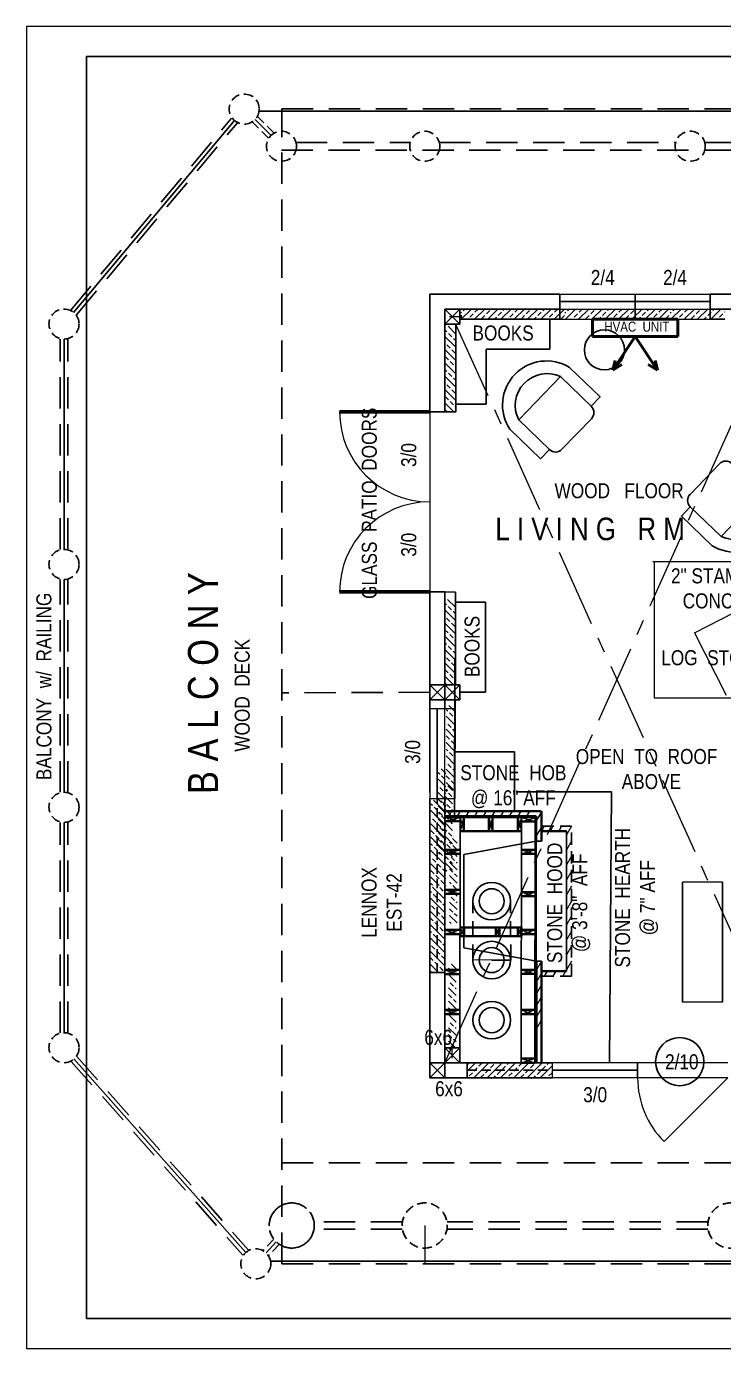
# Model space of a CAD drawing. Header units: inches. Extents: x 3832 to 7939, y 959 to 2015.
# Drawn here: x 7123 to 7401, y 1246 to 1774 of the extents above; entities that cross this region are included whole.
import ezdxf

# ---------------------------------------------------------------- set-up
doc = ezdxf.new("R2010")
doc.units = ezdxf.units.IN
doc.header["$MEASUREMENT"] = 0
doc.linetypes.add('CENTER', pattern=[2, 1.25, -0.25, 0.25, -0.25])
doc.linetypes.add('HIDDEN', pattern=[0.375, 0.25, -0.125])
for name, color, linetype, lineweight in [('APPLIANCES', 7, 'Continuous', 20), ('BUILT-INS', 36, 'Continuous', 25), ('DOORS', 7, 'Continuous', 60), ('FURNITURE', 36, 'Continuous', 25), ('HVAC', 1, 'Continuous', 20), ('MASONRY', 14, 'Continuous', 30), ('NEW FRAMING', 6, 'Continuous', 30), ('NEW FRAMMING', 6, 'Continuous', 30), ('ROOF', 7, 'HIDDEN', 30), ('STAIRS', 7, 'Continuous', 20), ('STAMPED  CONC  FL', 1, 'Continuous', 20), ('STOVE HEATING', 1, 'Continuous', 40), ('WALL FRAMING', 9, 'CENTER', 30), ('WALLS', 7, 'Continuous', 30), ('WINDOWS', 5, 'Continuous', 30)]:
    doc.layers.add(name, color=color, linetype=linetype, lineweight=lineweight)
for name, color, linetype in [('TEXT', 7, 'Continuous'), ('TEXT80', 9, 'Continuous'), ('TITLE BLOCK', 7, 'Continuous')]:
    doc.layers.add(name, color=color, linetype=linetype)
doc.styles.add('ARCHENT', font='technical.ttf', dxfattribs={"height": 6})

msp = doc.modelspace()

# ---------------------------------------------------------------- hatches: boundary and pattern name
at = {"layer": 'DOORS', "linetype": 'Continuous', "lineweight": 9, "ltscale": 25}
h = msp.add_hatch(dxfattribs=at)
h.set_pattern_fill('ANSI33', color=6, scale=15, style=0)
h.set_pattern_definition([(45, (2360.915, 396.7866), (-2.6516504, 2.6516504), []), (45, (2363.5667, 396.7866), (-2.6516504, 2.6516504), [1.875, -0.9375])])
h.paths.add_polyline_path([(7337.93, 1659.94), (7295.93, 1659.94), (7295.93, 1656.94), (7337.93, 1656.94)])
h.paths.add_polyline_path([(7337.93, 1660.91), (7295.93, 1660.91), (7295.93, 1659.94), (7337.93, 1659.94)])
h = msp.add_hatch(dxfattribs=at)
h.set_pattern_fill('ANSI33', color=6, scale=15, style=0)
h.set_pattern_definition([(45, (2402.5394, 396.7866), (-2.6516504, 2.6516504), []), (45, (2405.191, 396.7866), (-2.6516504, 2.6516504), [1.875, -0.9375])])
h.paths.add_polyline_path([(7379.56, 1659.94), (7337.56, 1659.94), (7337.56, 1656.94), (7379.56, 1656.94)])
h.paths.add_polyline_path([(7379.56, 1660.91), (7337.56, 1660.91), (7337.56, 1659.94), (7379.56, 1659.94)])
h = msp.add_hatch(dxfattribs=at)
h.set_pattern_fill('ANSI33', color=6, scale=15, style=0)
h.set_pattern_definition([(45, (2444.6346, 396.7866), (-2.6516504, 2.6516504), []), (45, (2447.2863, 396.7866), (-2.6516504, 2.6516504), [1.875, -0.9375])])
h.paths.add_polyline_path([(7401.34, 1656.94), (7401.34, 1659.94), (7379.65, 1659.94), (7379.65, 1656.94)])
h.paths.add_polyline_path([(7401.34, 1659.94), (7401.34, 1660.91), (7379.65, 1660.91), (7379.65, 1659.94)])
h = msp.add_hatch(dxfattribs=at)
h.set_pattern_fill('ANSI33', color=6, scale=15, angle=90, style=0)
h.set_pattern_definition([(135, (8555.955, -3318.0037), (-2.6516504, -2.6516504), []), (135, (8555.955, -3315.352), (-2.6516504, -2.6516504), [1.875, -0.9375])])
h.paths.add_polyline_path([(7289.8, 1620.01), (7292.8, 1620.01), (7292.8, 1654.01), (7289.8, 1654.01)])
h.paths.add_polyline_path([(7294, 1620.01), (7294.06, 1654.01), (7292.8, 1654.01), (7292.8, 1620.01)])
h = msp.add_hatch(dxfattribs=at)
h.set_pattern_fill('ANSI33', color=6, scale=15, angle=90, style=0)
h.set_pattern_definition([(135, (8555.7513, -3427.0567), (-2.6516504, -2.6516504), []), (135, (8555.7513, -3424.405), (-2.6516504, -2.6516504), [1.875, -0.9375])])
h.paths.add_polyline_path([(7289.59, 1510.96), (7292.59, 1510.96), (7292.59, 1544.96), (7289.59, 1544.96)])
h.paths.add_polyline_path([(7293.82, 1510.96), (7293.88, 1544.96), (7292.59, 1544.96), (7292.59, 1510.96)])
h = msp.add_hatch(dxfattribs=at)
h.set_pattern_fill('ANSI33', color=6, scale=15, angle=90, style=0)
h.set_pattern_definition([(135, (8556.264, -3469.4886), (-2.6516504, -2.6516504), []), (135, (8556.264, -3466.837), (-2.6516504, -2.6516504), [1.875, -0.9375])])
h.paths.add_polyline_path([(7290.11, 1468.53), (7293.11, 1468.53), (7293.11, 1502.53), (7290.11, 1502.53)])
h.paths.add_polyline_path([(7293.75, 1468.53), (7293.81, 1502.53), (7293.11, 1502.53), (7293.11, 1468.53)])
h = msp.add_hatch(dxfattribs=at)
h.set_pattern_fill('ANSI33', color=6, scale=15, angle=90, style=0)
h.set_pattern_definition([(135, (8550.1603, -3507.2784), (-2.6516504, -2.6516504), []), (135, (8550.1603, -3504.6267), (-2.6516504, -2.6516504), [1.875, -0.9375])])
h.paths.add_polyline_path([(7287, 1430.74), (7290, 1430.74), (7290, 1464.74), (7287, 1464.74)])
h.paths.add_polyline_path([(7284, 1430.74), (7287, 1430.74), (7287, 1464.74), (7284, 1464.74)])
h = msp.add_hatch(dxfattribs=at)
h.set_pattern_fill('ANSI33', color=6, scale=15, angle=90, style=0)
h.set_pattern_definition([(135, (8549.7513, -3541.9985), (-2.6516504, -2.6516504), []), (135, (8549.7513, -3539.347), (-2.6516504, -2.6516504), [1.875, -0.9375])])
h.paths.add_polyline_path([(7286.59, 1396.02), (7289.59, 1396.02), (7289.59, 1430.02), (7286.59, 1430.02)])
h.paths.add_polyline_path([(7283.59, 1396.02), (7286.59, 1396.02), (7286.59, 1430.02), (7283.59, 1430.02)])
h = msp.add_hatch(dxfattribs=at)
h.set_pattern_fill('ANSI33', color=6, scale=15, style=0)
h.set_pattern_definition([(45, (2360.5756, 93.7525), (-2.6516504, 2.6516504), []), (45, (2363.2272, 93.7525), (-2.6516504, 2.6516504), [1.875, -0.9375])])
h.paths.add_polyline_path([(7298.59, 1356.91), (7298.59, 1353.91), (7332.59, 1353.91), (7332.59, 1356.91)])
h.paths.add_polyline_path([(7298.59, 1359.91), (7298.59, 1356.91), (7332.59, 1356.91), (7332.59, 1359.91)])
at = {"layer": 'NEW FRAMING', "linetype": 'Continuous', "lineweight": 9, "ltscale": 25}
h = msp.add_hatch(dxfattribs=at)
h.set_pattern_fill('ANSI33', color=256, scale=15, angle=90, style=0)
h.set_pattern_definition([(135, (8553.1547, -3494.769), (-2.6516504, -2.6516504), []), (135, (8553.1547, -3492.1173), (-2.6516504, -2.6516504), [1.875, -0.9375])])
h.paths.add_polyline_path([(7287, 1443.25), (7290, 1443.25), (7290, 1477.25), (7287, 1477.25)])
h = msp.add_hatch(dxfattribs=at)
h.set_pattern_fill('ANSI33', color=256, scale=15, angle=90, style=0)
h.set_pattern_definition([(135, (8555.86, -3501.5705), (-2.6516504, -2.6516504), []), (135, (8555.86, -3498.919), (-2.6516504, -2.6516504), [1.875, -0.9375])])
h.paths.add_polyline_path([(7289.7, 1436.45), (7292.7, 1436.45), (7292.7, 1470.45), (7289.7, 1470.45)])
h = msp.add_hatch(dxfattribs=at)
h.set_pattern_fill('ANSI33', color=256, scale=15, angle=90, style=0)
h.set_pattern_definition([(135, (8550.1547, -3507.2784), (-2.6516504, -2.6516504), []), (135, (8550.1547, -3504.6267), (-2.6516504, -2.6516504), [1.875, -0.9375])])
h.paths.add_polyline_path([(7284, 1430.74), (7287, 1430.74), (7287, 1464.74), (7284, 1464.74)])
h = msp.add_hatch(dxfattribs=at)
h.set_pattern_fill('ANSI33', color=256, scale=15, angle=90, style=0)
h.set_pattern_definition([(135, (8557.6513, -3522.5793), (-2.6516504, -2.6516504), []), (135, (8557.6513, -3519.9276), (-2.6516504, -2.6516504), [1.875, -0.9375])])
h.paths.add_polyline_path([(7291.49, 1415.44), (7294.49, 1415.44), (7294.49, 1449.44), (7291.49, 1449.44)])
h = msp.add_hatch(dxfattribs=at)
h.set_pattern_fill('ANSI33', color=256, scale=15, angle=90, style=0)
h.set_pattern_definition([(135, (8549.7457, -3541.9985), (-2.6516504, -2.6516504), []), (135, (8549.7457, -3539.347), (-2.6516504, -2.6516504), [1.875, -0.9375])])
h.paths.add_polyline_path([(7286.59, 1396.02), (7289.59, 1396.02), (7289.59, 1430.02), (7286.59, 1430.02)])
h.paths.add_polyline_path([(7283.59, 1396.02), (7286.59, 1396.02), (7286.59, 1430.02), (7283.59, 1430.02)])
h = msp.add_hatch(dxfattribs=at)
h.set_pattern_fill('ANSI33', color=256, scale=15, angle=90, style=0)
h.set_pattern_definition([(135, (8557.308, -3572.781), (-2.6516504, -2.6516504), []), (135, (8557.308, -3570.1294), (-2.6516504, -2.6516504), [1.875, -0.9375])])
h.paths.add_polyline_path([(7291.15, 1365.24), (7294.15, 1365.24), (7294.15, 1399.24), (7291.15, 1399.24)])

# ---------------------------------------------------------------- linework, layer by layer
at = {"layer": 'APPLIANCES', "color": 7, "lineweight": 20, "ltscale": 15}
msp.add_line((7389.29, 1531.66), (7405.34, 1539.8), dxfattribs=at)
at = {"layer": 'APPLIANCES', "linetype": 'Continuous', "lineweight": 20, "ltscale": 25}
for p, q in [((7315.94, 1400.87), (7300.84, 1400.95)), ((7308.34, 1400.91), (7315.94, 1400.87))]:
    msp.add_line(p, q, dxfattribs=at)
at = {"layer": 'BUILT-INS', "color": 6, "ltscale": 20}
for p, q in [((7331.59, 1656.91), (7331.59, 1644.91)), ((7331.59, 1644.91), (7306.08, 1644.91)), ((7306.08, 1644.91), (7306.08, 1622.95)), ((7306.08, 1622.95), (7294, 1622.95)), ((7293.88, 1543.85), (7305.85, 1543.9)), ((7305.83, 1543.9), (7305.83, 1507.9)), ((7295.59, 1507.85), (7305.83, 1507.9))]:
    msp.add_line(p, q, dxfattribs=at)
at = {"layer": 'DOORS', "color": 6, "ltscale": 15}
for p, q in [((7247.59, 1619.91), (7283.59, 1619.91)), ((7283.59, 1547.91), (7247.59, 1547.91))]:
    msp.add_line(p, q, dxfattribs=at)
at = {"layer": 'DOORS', "color": 6, "linetype": 'Continuous', "lineweight": 9, "ltscale": 25}
for centre, start, end in [((7283.59, 1619.91), 180, 270), ((7283.59, 1547.91), 90, 180)]:
    msp.add_arc(centre, 36, start, end, dxfattribs=at)
at = {"layer": 'FURNITURE', "linetype": 'Continuous', "ltscale": 0.75}
for p, q in [((7319.12, 1616.62), (7335.77, 1633.92)), ((7348.15, 1617.1), (7336.39, 1604.89)), ((7387.5, 1586.9), (7399.26, 1599.12)), ((7416.53, 1587.38), (7399.88, 1570.08))]:
    msp.add_line(p, q, dxfattribs=at)
at = {"layer": 'FURNITURE', "color": 6, "linetype": 'Continuous', "ltscale": 20}
for p, q in [((7384.44, 1432.05), (7384.44, 1384.05)), ((7400.44, 1432.05), (7400.44, 1384.05))]:
    msp.add_line(p, q, dxfattribs=at)
at = {"layer": 'FURNITURE', "color": 6, "linetype": 'Continuous', "lineweight": 9, "ltscale": 20}
for p, q in [((7400.44, 1432.05), (7384.44, 1432.05)), ((7400.44, 1384.05), (7384.44, 1384.05))]:
    msp.add_line(p, q, dxfattribs=at)
at = {"layer": 'FURNITURE', "linetype": 'Continuous', "ltscale": 0.75}
for points in [[(7335.76, 1633.92), (7335.76, 1633.92), (7348.04, 1622.09), (7351.61, 1625.8), (7339.33, 1637.62)], [(7319.12, 1616.62), (7319.12, 1616.62), (7331.4, 1604.79), (7327.83, 1601.09), (7315.55, 1612.91)], [(7399.89, 1570.09), (7399.89, 1570.09), (7387.61, 1581.91), (7384.04, 1578.21), (7396.33, 1566.38)]]:
    msp.add_lwpolyline(points, dxfattribs=at)
at = {"layer": 'FURNITURE', "linetype": 'Continuous', "ltscale": 15}
msp.add_circle((7353.34, 1644.6), 8, dxfattribs=at)
at = {"layer": 'FURNITURE', "linetype": 'Continuous', "ltscale": 0.75}
for centre, radius, start, end in [((7330.22, 1622.59), 17.58, 58.7663, 213.4056), ((7330.41, 1622.42), 12.69, 65.0105, 207.1613), ((7345.59, 1619.55), 3.53, 316.0859, 46.0859), ((7333.85, 1607.34), 3.53, 226.0859, 316.0859), ((7401.8, 1596.67), 3.53, 46.0859, 136.0859), ((7405.43, 1581.41), 17.58, 238.7663, 33.4056), ((7390.06, 1584.46), 3.53, 136.0859, 226.0859), ((7405.24, 1581.59), 12.69, 245.0105, 27.1613)]:
    msp.add_arc(centre, radius, start, end, dxfattribs=at)
at = {"layer": 'HVAC', "lineweight": 50, "ltscale": 15}
for p, q in [((7348.59, 1656.92), (7348.59, 1649.92)), ((7382.59, 1656.9), (7382.59, 1649.9))]:
    msp.add_line(p, q, dxfattribs=at)
at = {"layer": 'HVAC', "lineweight": 50, "ltscale": 25}
for p, q in [((7382.59, 1656.9), (7348.59, 1656.92)), ((7382.59, 1649.9), (7348.59, 1649.92)), ((7365.59, 1649.91), (7356.65, 1636.55)), ((7365.59, 1649.91), (7374.53, 1636.55)), ((7357.57, 1640.3), (7356.65, 1636.55)), ((7356.65, 1636.55), (7360.34, 1638.7)), ((7374.53, 1636.55), (7370.84, 1638.7)), ((7373.61, 1640.3), (7374.53, 1636.55))]:
    msp.add_line(p, q, dxfattribs=at)
at = {"layer": 'MASONRY', "color": 6, "linetype": 'Continuous', "lineweight": 30, "ltscale": 15}
for p, q in [((7317.5, 1484.13), (7293.68, 1484.13)), ((7356.16, 1468.13), (7318.16, 1468.13))]:
    msp.add_line(p, q, dxfattribs=at)
at = {"layer": 'MASONRY', "color": 6, "linetype": 'Continuous', "lineweight": 30, "ltscale": 20}
for p, q in [((7317.5, 1484.13), (7317.5, 1460.42)), ((7356.16, 1468.13), (7355.34, 1359.91))]:
    msp.add_line(p, q, dxfattribs=at)
at = {"layer": 'MASONRY', "color": 6, "linetype": 'Continuous', "lineweight": 40, "ltscale": 15}
for p, q in [((7328.14, 1460.42), (7289.62, 1460.42)), ((7328.15, 1460.42), (7328.15, 1448.42)), ((7328.16, 1359.91), (7328.16, 1400.41))]:
    msp.add_line(p, q, dxfattribs=at)
at = {"layer": 'MASONRY', "color": 6, "linetype": 'Continuous', "lineweight": 9, "ltscale": 20}
for p, q in [((7292.25, 1460.42), (7291.09, 1458.42)), ((7295.72, 1460.42), (7294.56, 1458.42)), ((7299.18, 1460.42), (7298.02, 1458.42)), ((7302.64, 1460.42), (7301.49, 1458.42)), ((7306.11, 1460.42), (7304.95, 1458.42)), ((7309.57, 1460.42), (7308.42, 1458.42)), ((7313.04, 1460.42), (7311.88, 1458.42)), ((7316.5, 1460.42), (7315.35, 1458.42)), ((7319.96, 1460.42), (7318.81, 1458.42)), ((7323.43, 1460.42), (7322.27, 1458.42)), ((7328.15, 1459.99), (7326.15, 1456.52)), ((7329.3, 1454.42), (7328.15, 1452.42)), ((7332.77, 1454.42), (7331.61, 1452.42)), ((7336.23, 1454.42), (7335.08, 1452.42)), ((7340.15, 1454.42), (7338.15, 1450.95)), ((7340.13, 1448.4), (7338.13, 1444.94)), ((7340.13, 1442.4), (7338.13, 1438.94)), ((7340.14, 1436.41), (7338.14, 1432.94)), ((7340.14, 1430.41), (7338.14, 1426.94)), ((7340.14, 1424.41), (7338.14, 1420.95)), ((7340.14, 1418.41), (7338.14, 1414.95)), ((7340.14, 1412.42), (7338.14, 1408.95)), ((7340.14, 1406.42), (7338.14, 1402.95)), ((7328.16, 1400.41), (7326.16, 1396.95)), ((7340.14, 1400.42), (7338.14, 1396.95)), ((7328.16, 1395.69), (7326.16, 1392.23)), ((7330.44, 1396.42), (7329.29, 1394.42)), ((7333.9, 1396.42), (7332.75, 1394.42)), ((7337.82, 1396.42), (7336.67, 1394.42)), ((7328.16, 1390.98), (7326.16, 1387.51)), ((7328.16, 1386.26), (7326.16, 1382.79)), ((7328.16, 1381.7), (7326.16, 1378.23)), ((7328.16, 1376.98), (7326.16, 1373.52))]:
    msp.add_line(p, q, dxfattribs=at)
at = {"layer": 'MASONRY', "color": 1, "linetype": 'Continuous', "lineweight": 9, "ltscale": 20}
for p, q in [((7328.14, 1459.99), (7326.14, 1456.52)), ((7328.15, 1453.99), (7326.15, 1450.52))]:
    msp.add_line(p, q, dxfattribs=at)
at = {"layer": 'MASONRY', "color": 6, "linetype": 'HIDDEN', "lineweight": 30, "ltscale": 20}
for p, q in [((7328.15, 1454.42), (7340.15, 1454.42)), ((7340.15, 1394.42), (7340.15, 1454.42)), ((7326.15, 1448.42), (7328.15, 1448.42)), ((7326.16, 1400.41), (7328.16, 1400.41)), ((7328.14, 1394.42), (7340.14, 1394.42))]:
    msp.add_line(p, q, dxfattribs=at)
at = {"layer": 'MASONRY', "color": 1, "linetype": 'HIDDEN', "lineweight": 30, "ltscale": 20}
msp.add_line((7340.14, 1394.42), (7340.14, 1454.42), dxfattribs=at)
at = {"layer": 'NEW FRAMING', "ltscale": 15}
for p, q in [((7293.59, 1520.84), (7293.54, 1457.92)), ((7289.62, 1465.4), (7289.59, 1395.91)), ((7295.7, 1457.91), (7295.59, 1365.91)), ((7338.14, 1396.42), (7338.14, 1452.42)), ((7338.15, 1396.42), (7338.15, 1452.42)), ((7289.59, 1444.42), (7289.59, 1408.42))]:
    msp.add_line(p, q, dxfattribs=at)
at = {"layer": 'NEW FRAMING', "linetype": 'Continuous', "lineweight": 40, "ltscale": 15}
for p, q in [((7325.63, 1457.84), (7289.61, 1457.92)), ((7297.2, 1457.92), (7297.2, 1452.41)), ((7307.2, 1457.88), (7307.21, 1452.32)), ((7308.7, 1457.88), (7308.7, 1452.31)), ((7318.7, 1457.92), (7318.7, 1452.36)), ((7295.7, 1456.32), (7289.61, 1456.32)), ((7320.18, 1452.35), (7295.69, 1452.41)), ((7325.63, 1456.3), (7320.18, 1456.31)), ((7295.68, 1443.31), (7289.59, 1443.32)), ((7295.68, 1444.96), (7289.61, 1444.97)), ((7325.63, 1443.31), (7320.14, 1443.31)), ((7325.63, 1444.95), (7320.16, 1444.96)), ((7295.66, 1427.31), (7289.59, 1427.32)), ((7295.66, 1428.96), (7289.61, 1428.97)), ((7325.7, 1426.41), (7320.21, 1426.41)), ((7325.7, 1428.05), (7320.23, 1428.06)), ((7295.64, 1411.31), (7289.59, 1411.32)), ((7295.64, 1412.96), (7289.61, 1412.97)), ((7320.24, 1410.41), (7295.68, 1410.41)), ((7320.24, 1413.91), (7295.77, 1413.91)), ((7297.28, 1410.41), (7297.28, 1413.91)), ((7309.93, 1410.41), (7309.93, 1413.91)), ((7311.43, 1410.41), (7311.43, 1413.91)), ((7318.74, 1410.41), (7318.74, 1413.91)), ((7325.64, 1411.31), (7320.14, 1411.31)), ((7325.63, 1412.95), (7320.16, 1412.96)), ((7320.24, 1410.41), (7320.24, 1413.91)), ((7295.62, 1395.31), (7289.59, 1395.32)), ((7295.62, 1396.96), (7289.61, 1396.97)), ((7325.62, 1395.35), (7320.13, 1395.36)), ((7325.62, 1397), (7320.15, 1397.01)), ((7295.63, 1379.36), (7289.61, 1379.37)), ((7295.63, 1381.01), (7289.63, 1381.02)), ((7325.62, 1379.35), (7320.13, 1379.36)), ((7325.62, 1381), (7320.15, 1381.01)), ((7325.57, 1359.91), (7320.08, 1359.92)), ((7325.58, 1361.56), (7320.15, 1361.56))]:
    msp.add_line(p, q, dxfattribs=at)
at = {"layer": 'NEW FRAMING', "color": 7, "linetype": 'Continuous', "lineweight": 40, "ltscale": 15}
for p, q in [((7326.14, 1458.42), (7289.75, 1458.42)), ((7326.16, 1400.41), (7326.16, 1359.91))]:
    msp.add_line(p, q, dxfattribs=at)
at = {"layer": 'NEW FRAMING', "color": 7, "linetype": 'Continuous', "lineweight": 40, "ltscale": 25}
msp.add_line((7326.14, 1458.42), (7326.15, 1448.42), dxfattribs=at)
at = {"layer": 'NEW FRAMING', "color": 6, "linetype": 'Continuous', "lineweight": 40, "ltscale": 15}
for p, q in [((7338.15, 1452.42), (7328.15, 1452.42)), ((7338.14, 1396.42), (7328.14, 1396.42))]:
    msp.add_line(p, q, dxfattribs=at)
at = {"layer": 'NEW FRAMMING', "linetype": 'Continuous', "lineweight": 9, "ltscale": 25}
for p, q in [((7289.61, 1456.32), (7295.7, 1457.91)), ((7289.62, 1457.92), (7295.7, 1456.32)), ((7320.18, 1457.91), (7325.63, 1456.3)), ((7320.18, 1456.31), (7325.63, 1457.73)), ((7289.59, 1443.32), (7295.68, 1444.96)), ((7289.59, 1444.92), (7295.68, 1443.31)), ((7320.14, 1443.31), (7325.63, 1444.95)), ((7320.14, 1444.91), (7325.63, 1443.31)), ((7289.59, 1427.32), (7295.66, 1428.92)), ((7289.59, 1428.92), (7295.66, 1427.31)), ((7320.21, 1426.41), (7325.7, 1428.05)), ((7320.21, 1428.01), (7325.7, 1426.41)), ((7289.59, 1411.32), (7295.64, 1412.96)), ((7289.59, 1412.92), (7295.64, 1411.31)), ((7320.14, 1411.31), (7325.63, 1412.95)), ((7320.14, 1412.91), (7325.64, 1411.31)), ((7289.59, 1395.32), (7295.62, 1396.96)), ((7289.59, 1396.92), (7295.62, 1395.31)), ((7320.13, 1395.36), (7325.62, 1397)), ((7320.13, 1396.96), (7325.62, 1395.35)), ((7289.61, 1379.37), (7295.63, 1381.01)), ((7289.61, 1380.97), (7295.63, 1379.36)), ((7320.13, 1379.36), (7325.62, 1381)), ((7320.13, 1380.96), (7325.62, 1379.35)), ((7320.15, 1359.91), (7325.58, 1361.56)), ((7320.15, 1361.56), (7325.64, 1359.91))]:
    msp.add_line(p, q, dxfattribs=at)
at = {"layer": 'NEW FRAMMING', "color": 6, "linetype": 'Continuous', "ltscale": 25}
for p, q in [((7320.16, 1359.92), (7320.18, 1457.85)), ((7325.57, 1359.91), (7325.63, 1458.42))]:
    msp.add_line(p, q, dxfattribs=at)
at = {"layer": 'NEW FRAMMING', "color": 6, "linetype": 'HIDDEN', "ltscale": 25}
for p, q in [((7300.84, 1400.87), (7300.84, 1424.42)), ((7315.94, 1400.87), (7315.84, 1424.42))]:
    msp.add_line(p, q, dxfattribs=at)
at = {"layer": 'ROOF', "linetype": 'HIDDEN', "ltscale": 50}
for p, q in [((7140.29, 1660.47), (7204.5, 1737.16)), ((7224.59, 1740.91), (7787.59, 1740.91)), ((7142.59, 1658.55), (7206.8, 1735.24)), ((7220.25, 1730.25), (7213.89, 1736.61)), ((7230.21, 1727.41), (7275.78, 1727.41)), ((7287.4, 1727.41), (7381.78, 1727.41)), ((7393.4, 1727.41), (7503.78, 1727.41)), ((7224.4, 1724.41), (7735.78, 1724.41)), ((7136.09, 1564.91), (7136.09, 1648.91)), ((7139.09, 1564.91), (7139.09, 1648.91)), ((7136.09, 1467.91), (7136.09, 1552.91)), ((7139.09, 1467.91), (7139.09, 1552.91)), ((7224.59, 1319.91), (7787.59, 1319.91)), ((7272.59, 1296.41), (7237.51, 1296.41)), ((7394.59, 1296.41), (7290.59, 1296.41)), ((7272.59, 1293.41), (7237.51, 1293.41)), ((7394.59, 1293.41), (7290.59, 1293.41))]:
    msp.add_line(p, q, dxfattribs=at)
at = {"layer": 'ROOF', "linetype": 'HIDDEN', "ltscale": 15}
for p, q in [((7221.31, 1731.31), (7214.95, 1737.68)), ((7219.19, 1729.19), (7212.83, 1735.55))]:
    msp.add_line(p, q, dxfattribs=at)
at = {"layer": 'ROOF', "linetype": 'Continuous', "ltscale": 50}
for p, q in [((7215.55, 1739.91), (7757.59, 1739.91)), ((7141.44, 1659.51), (7205.65, 1736.2)), ((7137.59, 1564.91), (7137.59, 1648.91)), ((7137.59, 1467.91), (7137.59, 1552.91)), ((7220.04, 1280.61), (7757.59, 1280.61))]:
    msp.add_line(p, q, dxfattribs=at)
at = {"layer": 'ROOF', "color": 7, "linetype": 'HIDDEN', "ltscale": 50}
for p, q in [((7224.59, 1279.61), (7224.59, 1740.91)), ((7136.09, 1371.91), (7136.09, 1455.91)), ((7139.09, 1371.91), (7139.09, 1455.91)), ((7142.7, 1362.42), (7211.27, 1285.09)), ((7140.45, 1360.43), (7209.02, 1283.1)), ((7224.59, 1279.61), (7787.59, 1279.61))]:
    msp.add_line(p, q, dxfattribs=at)
at = {"layer": 'ROOF', "color": 7, "ltscale": 50}
msp.add_line((7283.59, 1507.85), (7224.59, 1507.66), dxfattribs=at)
at = {"layer": 'ROOF', "color": 7, "linetype": 'Continuous', "ltscale": 50}
for p, q in [((7137.59, 1371.91), (7137.59, 1455.91)), ((7141.57, 1361.42), (7210.15, 1284.1))]:
    msp.add_line(p, q, dxfattribs=at)
at = {"layer": 'ROOF', "color": 7, "linetype": 'HIDDEN', "ltscale": 15}
for p, q in [((7221.25, 1289.38), (7217.14, 1285.01)), ((7223.44, 1287.32), (7219.33, 1282.95))]:
    msp.add_line(p, q, dxfattribs=at)
at = {"layer": 'ROOF', "color": 7, "linetype": 'Continuous', "ltscale": 150}
msp.add_line((7222.35, 1288.35), (7218.24, 1283.98), dxfattribs=at)
at = {"layer": 'ROOF', "ltscale": 15}
for centre, radius in [((7209.55, 1740.76), 6), ((7224.4, 1725.91), 6), ((7281.59, 1725.91), 6), ((7387.59, 1725.91), 6), ((7137.59, 1654.91), 6), ((7137.59, 1558.91), 6), ((7137.59, 1461.91), 6), ((7137.59, 1365.91), 6), ((7228.51, 1294.91), 9), ((7281.59, 1294.91), 9), ((7403.59, 1294.91), 9), ((7214.13, 1279.61), 6)]:
    msp.add_circle(centre, radius, dxfattribs=at)
at = {"layer": 'STAIRS', "color": 7, "linetype": 'CENTER', "lineweight": 9, "ltscale": 25}
for p, q in [((7289.59, 1359.91), (7424.84, 1660.91)), ((7293.94, 1654.89), (7427.59, 1359.91))]:
    msp.add_line(p, q, dxfattribs=at)
at = {"layer": 'STAMPED  CONC  FL', "color": 6, "ltscale": 15}
for p, q in [((7428.68, 1559.93), (7372.68, 1559.93)), ((7373.24, 1559.93), (7373.24, 1505.67)), ((7373.24, 1505.67), (7427.68, 1505.67))]:
    msp.add_line(p, q, dxfattribs=at)
at = {"layer": 'STOVE HEATING', "color": 7, "lineweight": 20, "ltscale": 15}
msp.add_line((7389.29, 1531.66), (7401.96, 1506.69), dxfattribs=at)
at = {"layer": 'TEXT', "color": 6, "linetype": 'Continuous', "lineweight": 30, "ltscale": 15}
for centre, radius in [((7308.34, 1424.42), 7.5), ((7308.34, 1424.42), 5), ((7308.34, 1400.91), 7.5), ((7308.34, 1400.91), 5), ((7308.34, 1376.91), 7.5), ((7308.34, 1376.91), 5)]:
    msp.add_circle(centre, radius, dxfattribs=at)
at = {"layer": 'TEXT', "color": 9, "linetype": 'Continuous', "ltscale": 15}
msp.add_circle((7383.4, 1360.34), 9.63, dxfattribs=at)
at = {"layer": 'TITLE BLOCK', "color": 7, "linetype": 'Continuous', "lineweight": 0, "ltscale": 0.5}
for p, q in [((7938.58, 1773.76), (7122.59, 1773.76)), ((7122.59, 1773.76), (7122.59, 1245.77)), ((7122.59, 1245.77), (7938.58, 1245.77))]:
    msp.add_line(p, q, dxfattribs=at)
at = {"layer": 'TITLE BLOCK', "color": 7, "linetype": 'Continuous', "lineweight": 30, "ltscale": 0.5}
for p, q in [((7146.59, 1761.76), (7146.59, 1257.77)), ((7926.58, 1761.76), (7146.59, 1761.76)), ((7146.59, 1257.77), (7926.58, 1257.77))]:
    msp.add_line(p, q, dxfattribs=at)
at = {"layer": 'WALL FRAMING', "color": 7, "ltscale": 15}
for p, q in [((7295.59, 1660.91), (7289.59, 1660.91)), ((7283.59, 1504.85), (7283.59, 1510.85)), ((7283.59, 1353.91), (7283.59, 1359.91))]:
    msp.add_line(p, q, dxfattribs=at)
at = {"layer": 'WALL FRAMING', "color": 9, "linetype": 'Continuous', "lineweight": 9, "ltscale": 150}
for p, q in [((7291.48, 1657.93), (7296.17, 1657.93)), ((7296.17, 1658.52), (7296.17, 1657.93)), ((7296.17, 1657.93), (7296.17, 1657.34)), ((7292, 1366.49), (7292.59, 1366.49)), ((7292.59, 1361.8), (7292.59, 1366.49)), ((7292.59, 1366.49), (7293.18, 1366.49))]:
    msp.add_line(p, q, dxfattribs=at)
at = {"layer": 'WALL FRAMING', "ltscale": 15}
for p, q in [((7224.59, 1504.85), (7224.59, 1510.85)), ((7289.59, 1359.91), (7289.59, 1395.91))]:
    msp.add_line(p, q, dxfattribs=at)
at = {"layer": 'WALL FRAMING', "color": 9, "ltscale": 15}
for p, q in [((7289.59, 1504.85), (7289.59, 1510.85)), ((7289.59, 1504.85), (7289.59, 1510.85)), ((7289.59, 1359.91), (7289.59, 1365.91)), ((7290.59, 1353.91), (7283.59, 1353.91))]:
    msp.add_line(p, q, dxfattribs=at)
at = {"layer": 'WALL FRAMING', "color": 6, "linetype": 'Continuous', "lineweight": 9, "ltscale": 25}
for p, q in [((7295.7, 1457.9), (7297.2, 1452.33)), ((7297.2, 1457.96), (7295.71, 1452.41)), ((7307.2, 1457.88), (7308.7, 1452.31)), ((7308.7, 1457.88), (7307.21, 1452.32)), ((7318.7, 1457.92), (7320.18, 1452.35)), ((7320.2, 1457.92), (7318.71, 1452.36)), ((7295.68, 1410.41), (7297.28, 1413.91)), ((7297.28, 1410.41), (7295.78, 1413.91)), ((7311.43, 1410.41), (7309.93, 1413.91)), ((7309.93, 1410.41), (7311.43, 1413.91)), ((7320.24, 1410.41), (7318.74, 1413.91)), ((7318.74, 1410.41), (7320.24, 1413.91))]:
    msp.add_line(p, q, dxfattribs=at)
at = {"layer": 'WALL FRAMING', "linetype": 'Continuous', "ltscale": 15}
msp.add_line((7332.59, 1359.91), (7289.59, 1359.91), dxfattribs=at)
at = {"layer": 'WALL FRAMING', "color": 9, "lineweight": 9, "ltscale": 15}
msp.add_line((7281.59, 1294.91), (7281.59, 1279.91), dxfattribs=at)
at = {"layer": 'WALL FRAMING', "color": 9, "ltscale": 15}
msp.add_circle((7228.51, 1294.91), 9, dxfattribs=at)
at = {"layer": 'WALLS', "ltscale": 15}
for p, q in [((7283.59, 1619.91), (7283.59, 1666.91)), ((7283.59, 1666.91), (7335.59, 1666.91)), ((7335.59, 1666.91), (7335.59, 1660.91)), ((7365.59, 1666.91), (7365.59, 1660.91)), ((7395.59, 1666.91), (7532.09, 1666.91)), ((7289.59, 1619.91), (7289.59, 1660.91)), ((7289.59, 1660.91), (7335.59, 1660.91)), ((7289.59, 1654.91), (7289.59, 1660.91)), ((7295.59, 1654.91), (7295.59, 1660.91)), ((7395.59, 1660.91), (7472.84, 1660.91)), ((7295.59, 1654.91), (7289.59, 1654.91)), ((7283.59, 1467.91), (7283.59, 1547.91)), ((7289.59, 1510.85), (7289.59, 1547.91)), ((7289.59, 1510.85), (7283.59, 1510.85)), ((7295.59, 1510.85), (7289.59, 1510.85)), ((7289.59, 1504.85), (7289.59, 1510.85)), ((7289.6, 1501.32), (7289.59, 1510.85)), ((7295.59, 1504.85), (7295.59, 1510.85)), ((7289.59, 1504.85), (7283.59, 1504.85)), ((7295.59, 1504.85), (7289.59, 1504.85)), ((7283.59, 1353.91), (7283.59, 1465.32)), ((7289.62, 1465.4), (7289.59, 1395.91)), ((7289.59, 1431.91), (7289.59, 1359.91)), ((7283.59, 1395.91), (7289.59, 1395.91)), ((7295.59, 1365.91), (7289.59, 1365.91)), ((7295.59, 1359.91), (7295.59, 1365.91)), ((7289.59, 1359.91), (7283.59, 1359.91)), ((7295.59, 1359.91), (7289.59, 1359.91)), ((7289.59, 1353.91), (7289.59, 1359.91)), ((7332.59, 1359.91), (7295.59, 1359.91)), ((7298.59, 1353.91), (7298.59, 1359.91)), ((7332.59, 1353.91), (7283.59, 1353.91)), ((7289.59, 1353.91), (7283.59, 1353.91))]:
    msp.add_line(p, q, dxfattribs=at)
at = {"layer": 'WALLS', "lineweight": 20, "ltscale": 15}
for p, q in [((7335.59, 1666.91), (7395.59, 1666.91)), ((7335.59, 1660.91), (7395.59, 1660.91)), ((7289.62, 1465.4), (7289.6, 1501.32)), ((7332.59, 1353.91), (7332.59, 1359.91)), ((7402.59, 1359.91), (7332.59, 1359.91)), ((7402.59, 1353.91), (7332.59, 1353.91))]:
    msp.add_line(p, q, dxfattribs=at)
at = {"layer": 'WALLS', "color": 7, "ltscale": 15}
msp.add_line((7395.59, 1666.91), (7395.59, 1660.91), dxfattribs=at)
at = {"layer": 'WALLS', "color": 7, "linetype": 'Continuous', "lineweight": 9, "ltscale": 15}
for p, q in [((7289.59, 1660.91), (7295.59, 1654.91)), ((7289.59, 1654.91), (7295.59, 1660.91)), ((7283.59, 1510.85), (7289.59, 1504.85)), ((7283.59, 1504.85), (7289.59, 1510.85)), ((7289.59, 1510.85), (7295.59, 1504.85)), ((7289.59, 1504.85), (7295.59, 1510.85)), ((7289.59, 1365.91), (7295.59, 1359.91)), ((7289.59, 1359.91), (7295.59, 1365.91)), ((7283.59, 1359.91), (7289.59, 1353.91)), ((7283.59, 1353.91), (7289.59, 1359.91))]:
    msp.add_line(p, q, dxfattribs=at)
at = {"layer": 'WALLS', "color": 46, "ltscale": 15}
msp.add_line((7335.59, 1660.91), (7335.59, 1656.91), dxfattribs=at)
at = {"layer": 'WALLS', "color": 6, "ltscale": 15}
for p, q in [((7365.59, 1660.91), (7365.59, 1656.91)), ((7395.59, 1660.91), (7395.59, 1656.91)), ((7294.06, 1654.91), (7294, 1619.9)), ((7296.06, 1656.91), (7335.59, 1656.91)), ((7395.59, 1656.91), (7401.34, 1656.91)), ((7283.59, 1619.91), (7289.59, 1619.91)), ((7283.59, 1547.91), (7289.59, 1547.91)), ((7293.88, 1547.9), (7293.82, 1510.85)), ((7293.81, 1504.85), (7293.66, 1465.44)), ((7283.59, 1501.32), (7293.58, 1501.23)), ((7283.59, 1465.32), (7293.66, 1465.44)), ((7366.59, 1353.91), (7366.55, 1359.92))]:
    msp.add_line(p, q, dxfattribs=at)
at = {"layer": 'WALLS', "color": 6, "lineweight": 20, "ltscale": 15}
for p, q in [((7335.59, 1656.91), (7395.59, 1656.91)), ((7283.59, 1619.91), (7283.59, 1547.91))]:
    msp.add_line(p, q, dxfattribs=at)
at = {"layer": 'WALLS', "color": 6, "ltscale": 25}
for p, q in [((7289.59, 1619.91), (7294, 1619.9)), ((7289.59, 1547.91), (7293.88, 1547.9))]:
    msp.add_line(p, q, dxfattribs=at)
at = {"layer": 'WALLS', "color": 7, "lineweight": 20, "ltscale": 15}
msp.add_line((7283.59, 1501.32), (7283.59, 1465.32), dxfattribs=at)
at = {"layer": 'WALLS', "linetype": 'HIDDEN', "ltscale": 15}
for p, q in [((7286.59, 1395.91), (7286.59, 1465.36)), ((7298.59, 1356.91), (7332.59, 1356.91))]:
    msp.add_line(p, q, dxfattribs=at)
at = {"layer": 'WALLS', "linetype": 'Continuous', "lineweight": 30, "ltscale": 25}
for p, q in [((7297.15, 1443.04), (7326.15, 1448.42)), ((7326.14, 1448.42), (7326.14, 1400.42)), ((7297.15, 1443.04), (7297.15, 1405.79)), ((7297.16, 1405.78), (7326.16, 1400.41))]:
    msp.add_line(p, q, dxfattribs=at)
at = {"layer": 'WALLS', "color": 6, "linetype": 'Continuous', "lineweight": 9, "ltscale": 150}
msp.add_arc((7402.59, 1353.91), 36, 180, 225, dxfattribs=at)
at = {"layer": 'WINDOWS', "color": 5, "ltscale": 15}
for p, q in [((7335.59, 1663.91), (7365.59, 1663.91)), ((7365.59, 1663.91), (7395.59, 1663.91)), ((7286.59, 1465.32), (7286.59, 1501.32)), ((7332.59, 1356.91), (7366.59, 1356.91))]:
    msp.add_line(p, q, dxfattribs=at)
at = {"layer": 'WINDOWS', "color": 6, "ltscale": 15}
msp.add_line((7377.14, 1328.45), (7402.59, 1353.91), dxfattribs=at)

# ---------------------------------------------------------------- texts
at = {"layer": 'HVAC', "insert": (7366.28, 1653.85), "char_height": 4, "width": 360.0625, "attachment_point": 5, "rotation": 0.0328, "style": 'ARCHENT'}
msp.add_mtext('HVAC  UNIT', dxfattribs=at)
at = {"layer": 'STAMPED  CONC  FL', "color": 6, "insert": (7400.6, 1549.32), "char_height": 6, "width": 360.0625, "attachment_point": 5, "rotation": 0.0328, "style": 'ARCHENT'}
msp.add_mtext('2" STAMPED{\\C7;\\P}CONC  FL', dxfattribs=at)
at = {"layer": 'STOVE HEATING', "color": 9, "insert": (7396.84, 1521.62), "char_height": 6, "width": 360.0625, "attachment_point": 5, "rotation": 0.0328, "style": 'ARCHENT'}
msp.add_mtext('{\\C7;LOG  STOVE}', dxfattribs=at)
at = {"layer": 'TEXT80', "color": 9, "width": 360.0625, "attachment_point": 5, "style": 'ARCHENT'}
for s, insert, char_height, rotation in [('{\\C7;2/4}', (7352.66, 1673.46), 6, 0.0328), ('{\\C7;2/4}', (7381.52, 1673.46), 6, 0.0328), ('{\\C7;B A L C O N Y}', (7193.18, 1511.54), 12, 90.0328), ('{\\C7; BALCONY  w/  RAILING}', (7129.61, 1509.25), 6, 90.0328), ('{\\C7;WOOD  DECK}', (7208.76, 1506.65), 6, 90.0328), ('{\\C7;3/0}', (7276.78, 1484.02), 6, 90.0328), ('{\\C7;OPEN  TO  ROOF\\P  ABOVE }', (7370.16, 1477.16), 6, 0.0328), ('{\\C7;6x6}', (7286.97, 1370.01), 6, 0.0328), ('{\\C7;2/10}', (7384.22, 1360.24), 6, 0.0328), ('{\\C7;6x6}', (7291.28, 1349.5), 6, 0.0328), ('{\\C7;3/0}', (7349.64, 1347.1), 6, 0.0328)]:
    msp.add_mtext(s, dxfattribs=dict(at, insert=insert, char_height=char_height, rotation=rotation))
at = {"layer": 'TEXT80', "width": 360.0625, "attachment_point": 5, "style": 'ARCHENT'}
for s, insert, char_height, rotation in [('{\\C6;BOOKS}', (7312.89, 1651.29), 6, 359.9672), ('{\\C7;L I V I N G   R M  }', (7347.61, 1573.04), 9, 0.0328), ('{\\C6;BOOKS}', (7300.54, 1526.13), 6, 89.9672)]:
    msp.add_mtext(s, dxfattribs=dict(at, insert=insert, char_height=char_height, rotation=rotation))
at = {"layer": 'TEXT80', "color": 6, "char_height": 6, "width": 360.0625, "attachment_point": 5, "style": 'ARCHENT'}
for s, insert, rotation in [('GLASS  PATIO  DOORS', (7259.51, 1583.32), 90.0328), ('3/0', (7275.26, 1602.61), 90.0328), ('WOOD   FLOOR', (7359.2, 1588.31), 0.0328), ('3/0', (7275.26, 1566.78), 90.0328)]:
    msp.add_mtext(s, dxfattribs=dict(at, insert=insert, rotation=rotation))
at = {"layer": 'TEXT80', "color": 1, "linetype": 'Continuous', "lineweight": 30, "char_height": 6, "width": 360.0625, "attachment_point": 5, "style": 'ARCHENT'}
for s, insert, rotation in [('{\\C6;STONE  HOB\\C7;\\P\\C6;@ 16" AFF}', (7316.98, 1470.13), 359.9672), ('{\\C6;STONE  HEARTH\\C7;\\P\\C6;@ 7" AFF}', (7366.17, 1425.81), 89.9672), ('{\\C6;STONE  HOOD\\C7;\\P\\C6;@ 3\'-8"  AFF}', (7339.08, 1423.75), 89.9672), ('{\\C7;LENNOX\\PEST-42}', (7264.41, 1423.92), 89.9672)]:
    msp.add_mtext(s, dxfattribs=dict(at, insert=insert, rotation=rotation))

doc.saveas('drawing.dxf')
